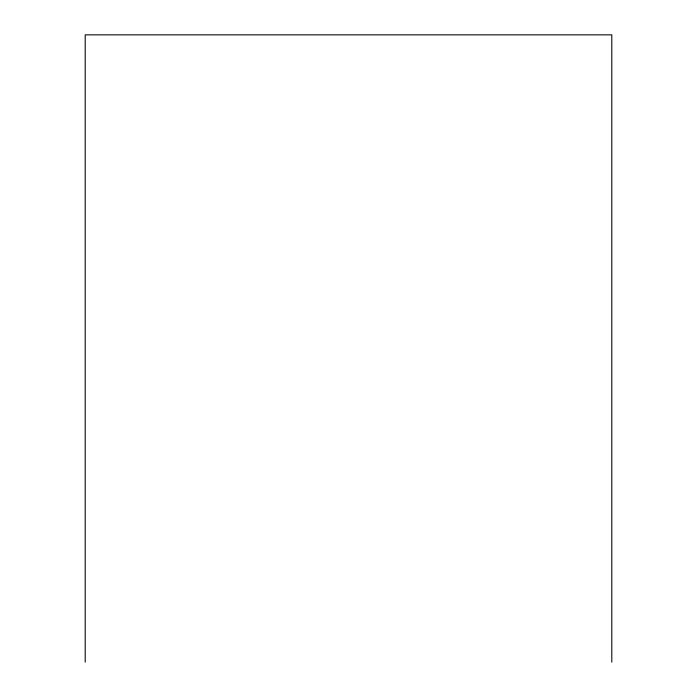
<?xml version="1.0" encoding="UTF-8"?>
<svg xmlns="http://www.w3.org/2000/svg" width="697" height="697" viewBox="0 0 697 697"><rect width="100%" height="100%" fill="white"/><g stroke="black" fill="none" stroke-linecap="round" stroke-linejoin="round"><path stroke-width="1.05" d="M611.8 662.15L611.8 34.85L85.2 34.85L85.2 662.15"/></g></svg>
